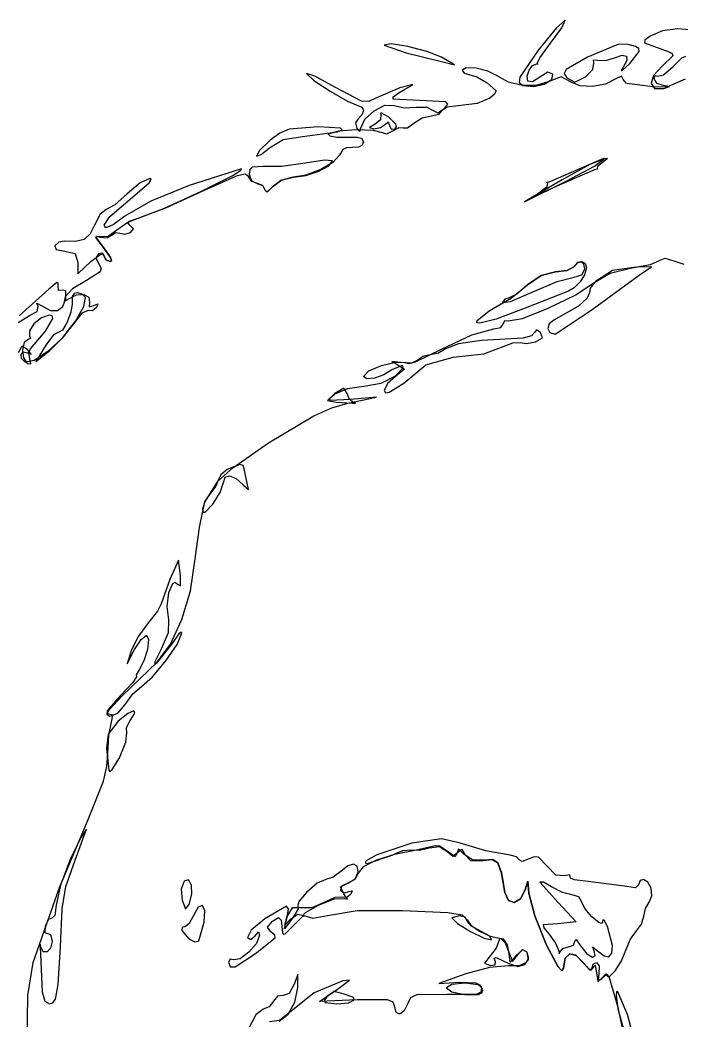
# Model space of a CAD drawing. Extents: x 21 to 195, y 1 to 197.
# Drawn here: x 59.6 to 104.5, y 128 to 196 of the extents above; entities that cross this region are included whole.
import ezdxf

# ---------------------------------------------------------------- set-up
doc = ezdxf.new("R2010")
doc.units = 0

msp = doc.modelspace()

# ---------------------------------------------------------------- linework, layer by layer
at = {"layer": 'Layer 1'}
for p, q in [((96.6012, 195.969439), (96.009459, 195.431409)), ((96.371541, 195.447725), (96.6012, 195.969439)), ((96.009459, 195.431409), (94.79039, 193.934263)), ((95.615891, 194.397108), (96.371541, 195.447725)), ((103.227159, 195.232536), (102.382526, 194.877591)), ((104.256967, 195.379815), (103.227159, 195.232536)), ((105.062872, 195.303587), (104.256967, 195.379815)), ((102.01465, 194.598715), (102.001217, 194.413203)), ((102.382526, 194.877591), (102.01465, 194.598715)), ((84.794122, 194.345205), (84.313942, 194.26411)), ((84.313942, 194.26411), (85.813249, 193.730005)), ((85.917803, 194.167008), (84.794122, 194.345205)), ((87.209693, 193.830723), (85.917803, 194.167008)), ((88.1945, 193.437552), (87.209693, 193.830723)), ((94.79039, 193.934263), (93.526166, 192.096378)), ((94.877879, 193.389089), (95.615891, 194.397108)), ((100.185027, 194.295243), (98.12767, 193.443549)), ((100.79234, 194.333839), (100.185027, 194.295243)), ((101.379578, 194.172741), (100.79234, 194.333839)), ((100.992933, 193.026212), (101.63909, 193.823844)), ((101.614192, 194.029612), (101.379578, 194.172741)), ((101.63909, 193.823844), (101.614192, 194.029612)), ((102.001217, 194.413203), (103.613015, 193.83478)), ((103.613015, 193.83478), (103.884528, 193.705553)), ((85.813249, 193.730005), (88.1945, 193.152154)), ((89.076445, 192.929199), (88.1945, 193.437552)), ((88.1945, 193.152154), (89.076445, 192.929199)), ((94.69126, 192.969768), (94.877879, 193.389089)), ((98.12767, 193.443549), (96.673166, 192.609141)), ((98.558412, 193.039618), (98.530807, 193.258958)), ((98.530807, 193.258958), (98.816998, 193.239643)), ((98.816998, 193.239643), (99.353309, 193.21442)), ((99.353309, 193.21442), (99.954707, 193.398746)), ((99.954707, 193.398746), (100.488753, 193.588067)), ((100.488753, 193.588067), (100.781663, 193.514193)), ((100.804765, 193.211322), (100.529383, 192.713651)), ((100.781663, 193.514193), (100.804765, 193.211322)), ((103.920594, 193.529627), (103.20344, 192.835007)), ((103.884528, 193.705553), (103.920594, 193.529627)), ((103.946038, 192.817368), (104.544526, 193.391823)), ((104.544526, 193.391823), (104.819163, 193.517279)), ((89.891274, 192.728181), (89.605612, 192.567954)), ((89.605612, 192.567954), (89.737992, 192.353509)), ((90.562963, 192.691691), (89.891274, 192.728181)), ((91.342735, 192.501874), (90.562963, 192.691691)), ((91.952644, 192.202123), (91.342735, 192.501874)), ((94.029371, 192.150838), (94.16174, 192.552696)), ((94.16174, 192.552696), (94.399678, 192.882455)), ((94.399678, 192.882455), (94.67221, 192.999754)), ((94.67221, 192.999754), (94.770635, 192.978543)), ((94.770635, 192.978543), (94.69126, 192.969768)), ((96.673166, 192.609141), (96.54771, 192.32952)), ((98.001376, 192.113223), (98.490105, 192.613065)), ((98.490105, 192.613065), (98.558412, 193.039618)), ((100.529383, 192.713651), (100.421929, 192.544654)), ((100.421929, 192.544654), (100.473556, 192.547272)), ((100.473556, 192.547272), (100.992933, 193.026212)), ((103.20344, 192.835007), (102.623164, 192.204196)), ((103.29331, 192.252967), (103.946038, 192.817368)), ((79.033561, 192.326654), (79.527246, 191.862938)), ((79.606825, 192.145238), (79.033561, 192.326654)), ((79.527246, 191.862938), (80.634864, 191.127561)), ((81.001357, 191.3738), (79.606825, 192.145238)), ((89.737992, 192.353509), (90.05611, 192.264212)), ((90.05611, 192.264212), (90.610853, 192.098671)), ((90.610853, 192.098671), (91.311646, 191.700826)), ((92.756498, 191.754431), (91.952644, 192.202123)), ((93.526166, 192.096378), (93.479958, 191.719997)), ((94.073545, 191.817242), (94.029371, 192.150838)), ((94.393206, 191.771028), (94.073545, 191.817242)), ((94.897282, 192.087823), (94.393206, 191.771028)), ((95.432226, 192.424065), (94.897282, 192.087823)), ((95.17408, 191.610073), (95.692648, 191.917663)), ((95.76688, 192.28432), (95.432226, 192.424065)), ((96.343848, 192.100788), (95.447263, 191.775614)), ((95.692648, 191.917663), (95.76688, 192.28432)), ((96.979025, 191.771381), (96.343848, 192.100788)), ((96.54771, 192.32952), (96.727847, 192.046195)), ((96.727847, 192.046195), (97.268303, 191.749641)), ((97.268303, 191.749641), (98.001376, 192.113223)), ((100.100758, 192.002098), (99.356754, 191.622404)), ((100.434221, 192.162877), (100.100758, 192.002098)), ((100.54173, 191.929426), (100.434221, 192.162877)), ((100.77496, 191.6547), (100.54173, 191.929426)), ((102.623164, 192.204196), (102.453258, 191.65567)), ((102.658398, 191.970348), (102.725823, 192.193524)), ((102.839814, 191.667576), (102.658398, 191.970348)), ((102.725823, 192.193524), (102.887704, 192.152381)), ((102.887704, 192.152381), (103.29331, 192.252967)), ((104.765541, 191.948476), (103.552602, 191.425482)), ((80.634864, 191.127561), (81.826422, 190.446953)), ((82.777947, 190.457812), (81.001357, 191.3738)), ((85.372276, 191.360395), (83.735386, 190.657308)), ((85.372276, 191.056653), (86.254221, 191.587937)), ((86.254221, 191.587937), (85.372276, 191.360395)), ((91.311646, 191.700826), (91.909649, 191.148552)), ((91.909649, 191.148552), (91.815926, 190.935848)), ((93.686592, 191.524392), (92.756498, 191.754431)), ((93.479958, 191.719997), (93.74652, 191.525848)), ((94.623366, 191.526592), (93.686592, 191.524392)), ((93.74652, 191.525848), (94.446823, 191.449989)), ((94.446823, 191.449989), (95.17408, 191.610073)), ((95.447263, 191.775614), (94.623366, 191.526592)), ((97.604164, 191.492857), (96.979025, 191.771381)), ((98.460648, 191.447928), (97.604164, 191.492857)), ((99.356754, 191.622404), (98.460648, 191.447928)), ((101.33548, 191.58582), (100.77496, 191.6547)), ((102.730717, 191.403081), (101.33548, 191.58582)), ((102.453258, 191.65567), (102.684724, 191.318546)), ((102.684724, 191.318546), (103.308568, 191.321942)), ((103.552602, 191.425482), (102.730717, 191.403081)), ((103.275759, 191.517734), (102.839814, 191.667576)), ((103.690362, 191.457673), (103.275759, 191.517734)), ((103.308568, 191.321942), (103.690362, 191.457673)), ((81.826422, 190.446953), (82.571924, 190.147544)), ((83.272277, 190.440846), (82.777947, 190.457812)), ((83.735386, 190.657308), (83.272277, 190.440846)), ((84.923835, 190.757839), (85.372276, 191.056653)), ((84.924557, 190.597601), (84.923835, 190.757839)), ((86.720241, 190.512669), (84.924557, 190.597601)), ((88.492509, 190.4142), (86.720241, 190.512669)), ((91.478158, 190.653428), (90.639207, 190.308631)), ((91.815926, 190.935848), (91.478158, 190.653428)), ((82.571924, 190.147544), (82.817259, 190.048331)), ((82.892599, 189.809186), (82.800723, 189.517852)), ((82.817259, 190.048331), (82.892599, 189.809186)), ((82.99006, 189.23305), (83.618837, 189.808568)), ((83.618837, 189.808568), (84.362774, 190.176984)), ((84.362774, 190.176984), (84.977165, 190.170122)), ((84.977165, 190.170122), (85.657806, 190.003214)), ((85.657806, 190.003214), (86.481057, 190.037124)), ((86.481057, 190.037124), (87.205134, 190.047928)), ((87.205134, 190.047928), (87.646636, 189.825105)), ((87.646636, 189.825105), (87.957036, 189.658594)), ((87.957036, 189.658594), (88.418514, 189.968333)), ((88.1945, 189.794766), (87.994607, 189.545617)), ((88.583173, 190.047179), (88.1945, 189.794766)), ((88.418514, 189.968333), (88.632683, 190.251873)), ((88.632683, 190.251873), (88.492509, 190.4142)), ((89.517417, 190.158833), (88.583173, 190.047179)), ((90.639207, 190.308631), (89.517417, 190.158833)), ((82.544408, 189.262071), (82.3689, 188.983068)), ((82.800723, 189.517852), (82.544408, 189.262071)), ((82.721149, 188.618604), (82.99006, 189.23305)), ((84.060691, 189.194206), (83.694464, 188.892007)), ((84.144564, 189.643512), (84.048824, 189.642619)), ((84.048824, 189.642619), (84.076875, 189.54006)), ((84.076875, 189.54006), (84.060691, 189.194206)), ((84.634264, 189.363319), (84.144564, 189.643512)), ((85.110823, 188.895667), (84.634264, 189.363319)), ((86.883092, 189.29144), (86.321249, 188.929754)), ((87.513991, 189.441988), (86.883092, 189.29144)), ((87.994607, 189.545617), (87.513991, 189.441988)), ((77.858061, 188.564585), (77.21235, 188.288553)), ((79.843186, 188.701154), (77.858061, 188.564585)), ((78.757689, 188.066154), (81.13894, 188.383654)), ((81.346991, 188.611593), (79.843186, 188.701154)), ((81.196388, 188.422443), (80.508878, 188.223846)), ((81.13894, 188.383654), (81.442494, 188.518443)), ((82.398446, 188.509816), (81.196388, 188.422443)), ((81.442494, 188.518443), (81.346991, 188.611593)), ((82.3689, 188.983068), (82.450569, 188.623896)), ((83.575236, 188.474224), (82.398446, 188.509816)), ((82.450569, 188.623896), (82.658884, 188.388284)), ((82.658884, 188.388284), (82.721149, 188.618604)), ((83.694464, 188.892007), (83.317256, 188.668566)), ((83.317256, 188.668566), (83.608386, 188.57874)), ((84.186942, 188.303926), (83.575236, 188.474224)), ((83.608386, 188.57874), (84.05831, 188.655955)), ((84.05831, 188.655955), (84.396845, 188.901179)), ((84.396845, 188.901179), (84.589329, 189.048949)), ((84.882973, 188.416815), (84.469738, 188.210352)), ((84.589329, 189.048949), (84.661428, 188.803813)), ((84.661428, 188.803813), (84.776346, 188.546461)), ((84.776346, 188.546461), (85.045251, 188.575918)), ((85.302294, 188.651853), (84.882973, 188.416815)), ((85.045251, 188.575918), (85.148565, 188.711997)), ((85.148565, 188.711997), (85.110823, 188.895667)), ((85.599112, 188.627071), (85.302294, 188.651853)), ((85.897871, 188.629452), (85.599112, 188.627071)), ((86.321249, 188.929754), (85.897871, 188.629452)), ((76.56482, 187.810743), (75.835408, 187.109199)), ((76.523545, 187.296039), (77.446545, 187.8585)), ((77.21235, 188.288553), (76.56482, 187.810743)), ((77.446545, 187.8585), (78.757689, 188.066154)), ((80.508878, 188.223846), (80.611873, 188.093913)), ((80.611873, 188.093913), (81.08836, 188.00089)), ((81.08836, 188.00089), (82.461857, 188.004418)), ((82.461857, 188.004418), (82.77336, 187.936861)), ((82.77336, 187.936861), (82.90283, 187.69362)), ((84.469738, 188.210352), (84.186942, 188.303926)), ((75.835408, 187.109199), (75.626431, 186.722775)), ((75.956852, 186.824463), (76.523545, 187.296039)), ((81.492424, 187.161719), (81.266998, 186.797917)), ((81.746424, 187.286867), (81.492424, 187.161719)), ((82.572145, 187.321969), (81.746424, 187.286867)), ((82.814961, 187.471216), (82.572145, 187.321969)), ((82.90283, 187.69362), (82.814961, 187.471216)), ((75.626431, 186.722775), (75.956852, 186.824463)), ((80.24822, 186.447123), (78.934078, 186.248642)), ((80.806976, 186.403511), (80.24822, 186.447123)), ((80.54597, 186.066437), (80.806976, 186.403511)), ((81.266998, 186.797917), (80.823308, 186.299486)), ((97.569223, 185.858116), (99.240508, 186.575446)), ((99.231865, 186.522397), (98.286641, 186.145189)), ((98.59735, 186.047205), (99.231865, 186.522397)), ((99.493472, 186.571748), (99.130618, 186.266986)), ((99.240508, 186.575446), (99.493472, 186.571748)), ((74.612547, 185.861997), (71.055839, 184.734871)), ((73.97715, 185.391694), (74.554736, 185.737534)), ((74.554736, 185.737534), (74.612547, 185.861997)), ((75.187382, 185.805839), (75.141714, 185.500399)), ((75.344341, 185.982294), (75.187382, 185.805839)), ((76.111853, 186.011222), (75.344341, 185.982294)), ((77.341197, 186.025686), (76.111853, 186.011222)), ((78.934078, 186.248642), (77.341197, 186.025686)), ((79.993955, 185.813754), (78.988587, 185.439016)), ((78.992611, 185.415044), (79.863251, 185.704261)), ((79.863251, 185.704261), (80.54597, 186.066437)), ((80.823308, 186.299486), (79.993955, 185.813754)), ((95.628944, 185.018857), (97.569223, 185.858116)), ((98.601451, 185.785444), (96.043458, 184.679485)), ((98.286641, 186.145189), (96.403997, 185.115519)), ((96.681986, 185.02803), (98.59735, 186.047205)), ((98.798786, 185.832452), (98.601451, 185.785444)), ((98.808708, 186.011972), (98.77784, 185.87893)), ((98.77784, 185.87893), (98.798786, 185.832452)), ((99.130618, 186.266986), (98.808708, 186.011972)), ((68.381429, 185.208652), (67.719221, 184.897766)), ((68.34183, 184.915053), (68.473317, 185.129784)), ((68.473317, 185.129784), (68.381429, 185.208652)), ((71.842887, 184.313875), (73.97715, 185.391694)), ((74.314229, 185.392361), (71.911679, 184.322826)), ((74.867556, 185.497676), (74.314229, 185.392361)), ((75.079272, 185.345883), (74.867556, 185.497676)), ((75.307784, 184.999807), (75.079272, 185.345883)), ((75.141714, 185.500399), (75.297157, 185.045183)), ((75.297157, 185.045183), (75.670881, 184.855874)), ((75.696634, 184.855874), (75.307784, 184.999807)), ((77.289735, 185.067938), (76.705226, 184.610693)), ((76.723218, 184.635388), (77.354249, 185.10251)), ((78.016855, 185.273563), (77.289735, 185.067938)), ((77.354249, 185.10251), (78.167844, 185.296846)), ((78.988587, 185.439016), (78.016855, 185.273563)), ((78.167844, 185.296846), (78.992611, 185.415044)), ((96.403997, 185.115519), (93.854117, 183.621151)), ((93.854117, 183.621151), (96.681986, 185.02803)), ((95.340371, 184.929825), (95.628944, 185.018857)), ((67.719221, 184.897766), (66.851431, 184.150318)), ((67.521709, 184.209232), (68.34183, 184.915053)), ((71.055839, 184.734871), (68.4515, 183.659119)), ((69.370222, 183.184528), (71.842887, 184.313875)), ((71.911679, 184.322826), (69.445099, 183.18622)), ((75.670881, 184.855874), (76.047868, 184.726272)), ((76.055453, 184.726272), (75.696634, 184.855874)), ((76.047868, 184.726272), (76.211337, 184.414901)), ((76.211337, 184.414901), (76.055453, 184.726272)), ((76.352845, 184.271894), (76.211337, 184.414901)), ((76.211337, 184.414901), (76.361047, 184.285961)), ((76.705226, 184.610693), (76.352845, 184.271894)), ((76.361047, 184.285961), (76.723218, 184.635388)), ((96.043458, 184.679485), (94.77112, 184.109175)), ((94.808735, 184.224401), (95.39051, 184.662375)), ((95.426449, 184.868574), (95.340371, 184.929825)), ((95.39051, 184.662375), (95.426449, 184.868574)), ((65.654455, 182.613264), (67.521709, 184.209232)), ((66.851431, 184.150318), (66.009394, 183.40287)), ((68.4515, 183.659119), (66.689859, 182.636548)), ((94.605926, 184.073605), (94.808735, 184.224401)), ((94.77112, 184.109175), (94.605926, 184.073605)), ((65.408922, 183.091984), (64.997671, 182.781098)), ((66.009394, 183.40287), (65.408922, 183.091984)), ((67.719618, 182.559642), (69.370222, 183.184528)), ((69.445099, 183.18622), (67.803226, 182.577986)), ((64.997671, 182.781098), (64.611291, 182.03365)), ((65.289484, 182.039895), (65.654455, 182.613264)), ((66.689859, 182.636548), (65.895954, 182.053621)), ((67.803226, 182.577986), (66.882123, 182.220005)), ((66.905875, 182.171448), (66.988, 182.304363)), ((66.988, 182.304363), (67.719618, 182.559642)), ((64.611291, 182.03365), (64.317542, 181.432356)), ((65.399573, 181.854042), (65.289484, 182.039895)), ((65.895954, 182.053621), (65.399573, 181.854042)), ((66.149403, 181.684753), (65.554487, 181.268475)), ((66.882123, 182.220005), (66.149403, 181.684753)), ((67.018648, 182.039294), (66.905875, 182.171448)), ((67.26277, 181.775725), (67.018648, 182.039294)), ((67.065567, 181.527766), (67.26277, 181.775725)), ((62.556359, 180.94286), (62.19798, 180.872658)), ((63.340447, 180.913718), (62.556359, 180.94286)), ((63.910718, 181.067964), (63.340447, 180.913718)), ((64.317542, 181.432356), (63.910718, 181.067964)), ((64.708569, 181.182617), (64.749756, 181.275855)), ((65.237119, 180.502593), (64.708569, 181.182617)), ((64.753179, 181.27139), (64.725811, 181.167007)), ((64.725811, 181.167007), (65.237119, 180.502593)), ((64.749756, 181.275855), (64.988058, 181.223672)), ((64.966185, 181.232138), (64.753179, 181.27139)), ((65.554487, 181.268475), (64.966185, 181.232138)), ((64.988058, 181.223672), (65.478331, 181.170843)), ((65.478331, 181.170843), (65.80615, 181.349261)), ((65.80615, 181.349261), (66.052433, 181.532)), ((66.052433, 181.532), (66.346606, 181.489314)), ((66.346606, 181.489314), (66.693254, 181.416994)), ((66.693254, 181.416994), (67.065567, 181.527766)), ((62.19798, 180.872658), (61.918183, 180.632063)), ((61.918183, 180.632063), (62.011008, 180.371536)), ((62.011008, 180.371536), (62.597281, 180.26976)), ((62.597281, 180.26976), (63.308085, 180.106688)), ((65.237119, 180.502593), (65.719543, 179.839856)), ((65.719543, 179.839856), (65.237119, 180.502593)), ((63.308085, 180.106688), (63.50004, 179.502821)), ((63.50004, 178.735528), (64.381985, 179.564204)), ((64.381985, 179.564204), (65.004859, 180.027666)), ((64.893866, 180.082788), (64.711921, 179.791437)), ((64.711921, 179.791437), (64.928438, 179.367001)), ((65.15523, 180.134381), (64.893866, 180.082788)), ((65.004859, 180.027666), (65.194339, 180.073891)), ((65.26393, 179.937796), (65.15523, 180.134381)), ((65.194339, 180.073891), (65.26393, 179.978365)), ((65.26393, 179.978365), (65.38555, 179.685824)), ((65.38555, 179.674006), (65.26393, 179.937796)), ((65.38555, 179.685824), (65.678091, 179.564204)), ((65.678091, 179.564204), (65.38555, 179.674006)), ((65.771511, 179.638249), (65.678091, 179.564204)), ((65.678091, 179.564204), (65.771511, 179.638249)), ((65.719543, 179.839856), (65.771511, 179.638249)), ((65.771511, 179.638249), (65.719543, 179.839856)), ((97.694679, 179.546697), (97.447156, 179.490898)), ((97.457894, 179.48161), (97.74592, 179.551504)), ((97.88115, 179.390764), (97.694679, 179.546697)), ((97.74592, 179.551504), (97.97382, 179.429311)), ((102.400561, 179.357873), (103.054568, 179.651693)), ((103.054568, 179.651693), (103.408228, 179.797214)), ((103.408228, 179.797214), (103.998954, 179.601951)), ((103.998954, 179.601951), (104.678846, 179.392357)), ((63.50004, 179.502821), (63.50004, 178.735528)), ((64.928438, 179.367001), (65.073022, 179.100417)), ((65.073022, 179.100417), (65.000846, 178.85781)), ((95.950677, 178.858648), (96.73627, 178.962277)), ((96.73627, 178.962277), (95.950677, 178.858648)), ((96.73627, 178.962277), (97.190339, 179.211426)), ((97.190339, 179.211426), (96.73627, 178.962277)), ((97.447156, 179.490898), (97.190339, 179.211426)), ((97.190339, 179.211426), (97.457894, 179.48161)), ((97.742613, 178.656815), (97.954809, 179.035037)), ((97.954809, 179.035037), (97.88115, 179.390764)), ((98.060995, 179.123232), (97.931922, 178.665651)), ((97.97382, 179.429311), (98.060995, 179.123232)), ((99.836174, 178.961306), (98.669581, 178.197542)), ((99.658815, 178.78064), (101.137219, 179.126759)), ((101.423675, 179.181793), (99.836174, 178.961306)), ((101.137219, 179.126759), (102.400561, 179.357873)), ((102.482009, 179.207545), (101.423675, 179.181793)), ((101.561611, 178.592301), (102.482009, 179.207545)), ((64.078949, 178.282209), (63.135003, 177.70696)), ((65.000846, 178.85781), (64.078949, 178.282209)), ((94.04744, 177.976703), (94.967308, 178.618098)), ((94.967308, 178.618098), (94.04744, 177.976703)), ((94.359296, 177.479286), (96.0663, 178.204377)), ((94.967308, 178.618098), (95.950677, 178.858648)), ((95.950677, 178.858648), (94.967308, 178.618098)), ((96.0663, 178.204377), (97.2108, 178.50587)), ((97.2108, 178.50587), (97.742613, 178.656815)), ((97.931922, 178.665651), (97.624785, 178.173774)), ((98.669581, 178.197542), (98.311131, 177.755401)), ((98.435998, 176.301007), (101.561611, 178.592301)), ((98.586282, 178.138981), (99.658815, 178.78064)), ((61.519897, 177.685661), (59.491424, 175.863563)), ((62.058413, 178.137746), (61.519897, 177.685661)), ((62.159362, 178.109822), (62.058413, 178.137746)), ((62.153486, 177.914614), (62.159362, 178.109822)), ((62.180871, 177.595967), (62.153486, 177.914614)), ((62.419128, 177.610167), (62.180871, 177.595967)), ((62.664, 177.566246), (62.419128, 177.610167)), ((63.135003, 177.70696), (62.625503, 177.163197)), ((62.67207, 177.028083), (62.664, 177.566246)), ((92.954181, 177.094758), (94.04744, 177.976703)), ((94.04744, 177.976703), (93.316131, 177.353829)), ((96.83615, 177.549489), (93.890454, 176.40296)), ((97.229541, 177.76319), (96.83615, 177.549489)), ((97.624785, 178.173774), (97.229541, 177.76319)), ((97.324229, 177.30734), (98.586282, 178.138981)), ((98.311131, 177.755401), (98.26102, 177.427428)), ((62.476333, 176.496695), (62.67207, 177.028083)), ((62.625503, 177.163197), (62.567912, 176.836613)), ((62.567912, 176.836613), (62.886559, 177.024908)), ((62.886559, 177.024908), (63.394008, 177.286724)), ((63.105634, 177.182952), (63.101401, 176.666133)), ((63.238102, 177.385304), (63.105634, 177.182952)), ((63.490691, 177.438099), (63.238102, 177.385304)), ((63.394008, 177.286724), (63.888096, 177.314186)), ((63.777941, 177.347358), (63.490691, 177.438099)), ((64.01439, 177.1191), (63.777941, 177.347358)), ((63.888096, 177.314186), (64.228196, 177.133156)), ((63.907631, 176.505514), (64.01439, 177.1191)), ((64.228196, 177.133156), (64.273682, 176.769497)), ((91.445349, 176.212813), (92.954181, 177.094758)), ((92.510254, 177.000522), (92.339641, 176.77373)), ((92.339641, 176.77373), (92.896634, 176.848695)), ((92.796489, 177.094758), (92.510254, 177.000522)), ((93.316131, 177.353829), (92.796489, 177.094758)), ((92.896634, 176.848695), (94.359296, 177.479286)), ((95.462962, 176.390701), (97.324229, 177.30734)), ((98.111255, 177.066177), (97.523009, 176.531327)), ((98.26102, 177.427428), (98.111255, 177.066177)), ((60.192746, 175.902721), (60.7306, 176.165144)), ((60.784002, 176.515144), (60.713138, 176.741407)), ((60.713138, 176.741407), (61.051055, 176.544072)), ((60.7306, 176.165144), (60.784002, 176.515144)), ((61.051055, 176.544072), (61.628189, 176.243411)), ((61.628189, 176.243411), (62.115827, 176.231378)), ((62.115827, 176.231378), (62.476333, 176.496695)), ((63.101401, 176.666133), (63.022941, 176.120132)), ((63.328061, 175.500246), (63.907631, 176.505514)), ((64.186546, 176.224455), (63.763565, 176.044847)), ((64.48967, 176.204831), (64.186546, 176.224455)), ((64.273682, 176.769497), (64.268567, 176.482203)), ((64.268567, 176.482203), (64.567193, 176.570883)), ((64.764749, 176.437885), (64.48967, 176.204831)), ((64.567193, 176.570883), (64.84139, 176.676231)), ((64.84139, 176.676231), (64.764749, 176.437885)), ((90.635283, 175.551117), (91.445349, 176.212813)), ((93.890454, 176.40296), (91.9216, 175.651185)), ((93.69906, 175.698297), (95.462962, 176.390701)), ((97.523009, 176.531327), (95.845196, 175.567229)), ((95.937624, 174.625312), (98.435998, 176.301007)), ((59.436611, 175.42043), (60.192746, 175.902721)), ((61.027199, 175.74644), (60.502133, 175.331574)), ((61.543533, 175.918949), (61.027199, 175.74644)), ((61.290239, 174.830982), (61.781879, 175.686909)), ((61.750465, 175.865933), (61.543533, 175.918949)), ((61.781879, 175.686909), (61.750465, 175.865933)), ((62.477292, 174.400058), (63.328061, 175.500246)), ((63.022941, 176.120132), (62.759471, 175.43529)), ((63.763565, 176.044847), (63.199826, 175.332632)), ((90.605512, 175.399138), (90.635283, 175.551117)), ((91.9216, 175.651185), (90.815288, 175.365573)), ((92.427836, 175.351682), (92.516295, 175.560879)), ((92.516295, 175.560879), (92.729108, 175.53936)), ((92.729108, 175.53936), (93.69906, 175.698297)), ((95.845196, 175.567229), (95.515895, 175.327632)), ((60.502133, 175.331574), (60.196098, 174.847694)), ((60.196098, 174.847694), (60.206505, 174.508542)), ((60.269299, 173.632242), (61.290239, 174.830982)), ((62.4411, 174.887239), (62.197936, 174.751607)), ((63.199826, 175.332632), (62.432611, 174.361495)), ((62.759471, 175.43529), (62.4411, 174.887239)), ((90.25587, 174.575218), (91.765319, 174.97809)), ((90.815288, 175.365573), (90.605512, 175.399138)), ((91.765319, 174.97809), (92.233235, 175.087892)), ((92.233235, 175.087892), (92.427836, 175.351682)), ((94.65047, 174.917015), (94.544504, 174.766423)), ((94.932913, 174.730793), (94.65047, 174.917015)), ((95.515895, 175.327632), (95.429051, 175.014117)), ((95.429051, 175.014117), (95.573387, 174.741679)), ((60.105963, 174.272534), (59.830526, 174.057279)), ((60.27437, 174.341855), (60.105963, 174.272534)), ((60.206505, 174.508542), (60.27437, 174.341855)), ((61.843527, 174.587124), (61.305761, 173.87707)), ((62.432611, 174.361495), (61.446255, 173.45528)), ((61.556939, 173.501714), (62.477292, 174.400058)), ((62.197936, 174.751607), (61.843527, 174.587124)), ((88.1945, 173.61672), (90.25587, 174.575218)), ((90.926766, 174.185045), (89.368942, 173.970997)), ((93.750754, 174.363551), (90.926766, 174.185045)), ((94.311406, 174.502545), (93.750754, 174.363551)), ((93.975914, 173.996265), (94.58331, 174.108492)), ((94.544504, 174.766423), (94.311406, 174.502545)), ((94.58331, 174.108492), (95.065425, 174.377574)), ((95.065425, 174.377574), (94.932913, 174.730793)), ((95.573387, 174.741679), (95.937624, 174.625312)), ((59.683203, 173.816833), (59.422632, 173.361308)), ((60.072096, 173.574386), (59.683203, 173.816833)), ((59.830526, 174.057279), (59.725448, 173.561995)), ((59.725448, 173.561995), (59.797839, 173.012405)), ((60.32345, 173.256357), (60.072096, 173.574386)), ((60.151207, 173.388164), (60.269299, 173.632242)), ((61.446255, 173.45528), (60.516652, 172.833955)), ((61.305761, 173.87707), (60.637952, 172.778872)), ((60.637952, 172.778872), (61.556939, 173.501714)), ((86.442119, 172.740551), (88.1945, 173.61672)), ((88.474959, 173.63577), (87.9969, 173.338069)), ((89.368942, 173.970997), (88.474959, 173.63577)), ((91.080224, 173.292517), (92.2899, 173.733489)), ((92.2899, 173.733489), (93.060455, 174.035511)), ((93.060455, 174.035511), (93.552139, 174.055223)), ((93.552139, 174.055223), (93.975914, 173.996265)), ((59.627199, 173.253094), (59.765659, 173.416981)), ((59.670177, 172.981918), (59.627199, 173.253094)), ((59.919696, 172.717489), (59.670177, 172.981918)), ((59.765659, 173.416981), (60.060454, 173.359545)), ((59.797839, 173.012405), (60.05481, 172.634233)), ((60.516652, 172.833955), (59.919696, 172.717489)), ((60.060454, 173.359545), (60.32345, 173.256357)), ((60.228377, 172.957025), (60.151207, 173.388164)), ((60.286717, 172.603012), (60.228377, 172.957025)), ((85.438951, 172.689266), (84.826043, 172.773139)), ((84.826043, 172.773139), (85.190243, 172.568616)), ((86.606293, 172.860011), (86.17317, 172.663778)), ((86.941124, 173.11013), (86.606293, 172.860011)), ((87.439202, 173.2142), (86.941124, 173.11013)), ((87.136166, 172.543569), (88.996144, 173.054965)), ((87.9969, 173.338069), (87.439202, 173.2142)), ((88.996144, 173.054965), (91.080224, 173.292517)), ((60.05481, 172.634233), (60.286717, 172.603012)), ((82.90283, 171.751935), (83.275457, 172.126437)), ((83.275457, 172.126437), (84.129924, 172.497928)), ((84.129924, 172.497928), (85.071108, 172.732961)), ((84.82547, 172.195377), (84.295713, 171.858149)), ((85.531026, 172.497002), (84.82547, 172.195377)), ((85.068534, 171.791446), (85.548092, 172.284718)), ((85.071108, 172.732961), (85.703887, 172.698086)), ((85.691584, 172.239871), (85.102048, 171.772749)), ((85.190243, 172.568616), (85.691584, 172.239871)), ((86.17317, 172.663778), (85.438951, 172.689266)), ((85.609227, 172.437559), (85.531026, 172.497002)), ((85.548092, 172.284718), (85.609227, 172.437559)), ((85.636859, 171.301438), (87.136166, 172.543569)), ((85.703887, 172.698086), (85.990205, 172.631328)), ((85.990205, 172.631328), (86.442119, 172.740551)), ((83.126794, 171.588505), (82.90283, 171.751935)), ((83.660288, 171.639884), (83.126794, 171.588505)), ((84.295713, 171.858149), (83.660288, 171.639884)), ((84.105627, 171.288914), (85.068534, 171.791446)), ((85.102048, 171.772749), (84.545408, 171.282432)), ((80.941737, 170.55884), (81.808601, 170.939311)), ((81.571137, 170.955451), (80.962551, 170.597293)), ((81.782054, 170.586004), (81.571137, 170.955451)), ((81.808601, 170.939311), (82.931052, 171.097532)), ((82.931052, 171.097532), (84.105627, 171.288914)), ((84.545408, 171.282432), (84.313942, 170.794496)), ((84.313942, 170.794496), (84.39712, 170.644609)), ((84.645994, 170.679402), (85.636859, 171.301438)), ((80.962551, 170.597293), (80.450361, 170.122542)), ((80.450361, 170.122542), (81.050745, 169.99757)), ((80.613565, 170.268719), (80.941737, 170.55884)), ((80.631733, 170.128054), (80.613565, 170.268719)), ((82.020885, 170.187012), (80.631733, 170.128054)), ((81.958752, 170.184278), (81.782054, 170.586004)), ((81.832502, 169.931953), (83.784775, 170.353876)), ((82.223027, 169.986281), (81.958752, 170.184278)), ((83.784775, 170.353876), (82.020885, 170.187012)), ((84.39712, 170.644609), (84.645994, 170.679402)), ((79.528861, 169.069367), (80.753177, 169.609851)), ((80.753177, 169.609851), (81.832502, 169.931953)), ((81.050745, 169.99757), (82.166053, 169.935569)), ((82.166053, 169.935569), (82.364799, 169.946473)), ((82.364799, 169.946473), (82.223027, 169.986281)), ((76.452637, 167.237082), (79.528861, 169.069367)), ((74.031874, 165.540617), (76.452637, 167.237082)), ((73.025046, 164.654042), (74.031874, 165.540617)), ((73.642407, 165.424862), (73.206462, 165.064984)), ((74.507375, 165.77861), (73.642407, 165.424862)), ((74.71918, 165.711505), (74.507375, 165.77861)), ((74.788936, 165.482012), (74.71918, 165.711505)), ((74.994253, 164.511872), (74.788936, 165.482012)), ((72.495879, 163.815136), (73.025046, 164.654042)), ((73.025046, 164.704842), (72.869603, 164.294782)), ((73.206462, 165.064984), (73.025046, 164.704842)), ((73.377824, 164.538683), (73.496308, 164.902304)), ((73.496308, 164.902304), (73.806317, 164.994693)), ((73.806317, 164.994693), (74.239688, 164.823094)), ((74.239688, 164.823094), (74.728258, 164.39475)), ((72.869603, 164.294782), (72.495879, 163.815136)), ((73.170567, 163.878371), (73.377824, 164.538683)), ((74.728258, 164.39475), (75.082712, 164.068342)), ((75.082712, 164.068342), (74.994253, 164.511872)), ((72.122155, 163.279486), (71.966712, 162.734577)), ((72.122155, 163.206991), (72.495879, 163.815136)), ((72.495879, 163.815136), (72.122155, 163.279486)), ((72.672268, 163.079946), (73.170567, 163.878371)), ((71.966712, 162.487985), (72.122155, 163.206991)), ((71.966712, 162.734577), (72.0077, 162.537964)), ((72.134811, 162.527981), (72.672268, 163.079946)), ((71.764923, 161.488212), (71.966712, 162.487985)), ((72.0077, 162.537964), (72.134811, 162.527981)), ((71.429431, 159.195861), (71.764923, 161.488212)), ((70.334408, 159.279469), (69.739624, 157.96784)), ((70.458233, 158.221135), (70.334408, 159.279469)), ((71.138092, 157.182226), (71.429431, 159.195861)), ((69.739624, 157.96784), (69.144488, 156.310489)), ((70.474152, 157.53163), (70.458233, 158.221135)), ((69.67974, 157.065522), (69.936508, 157.686754)), ((69.936508, 157.686754), (70.092875, 157.772246)), ((70.092875, 157.772246), (70.254328, 157.650693)), ((70.254328, 157.650693), (70.474152, 157.53163)), ((70.566889, 155.235663), (71.138092, 157.182226)), ((69.565451, 156.128776), (69.67974, 157.065522)), ((68.894104, 155.795874), (68.291824, 155.044722)), ((69.144488, 156.310489), (68.894104, 155.795874)), ((69.675066, 155.218289), (69.565451, 156.128776)), ((69.648652, 154.354556), (69.675066, 155.218289)), ((69.790634, 153.557255), (70.566889, 155.235663)), ((68.291824, 155.044722), (67.603466, 154.117092)), ((67.603466, 154.117092), (67.145295, 153.178879)), ((67.349201, 153.198635), (67.78938, 153.88051)), ((67.78938, 153.88051), (68.149654, 154.164188)), ((68.149654, 154.164188), (68.291934, 153.880472)), ((68.291934, 153.880472), (68.216329, 153.209174)), ((69.171652, 153.248729), (69.648652, 154.354556)), ((70.354869, 154.253926), (69.877208, 153.585279)), ((70.231403, 153.550134), (70.554189, 154.305299)), ((70.500401, 154.368562), (70.354869, 154.253926)), ((70.554189, 154.305299), (70.500401, 154.368562)), ((66.851431, 152.233081), (67.349201, 153.198635)), ((67.145295, 153.178879), (66.851431, 152.233081)), ((68.216329, 153.209174), (67.980387, 152.42007)), ((68.76556, 152.439765), (69.171652, 153.248729)), ((69.877208, 153.585279), (68.819579, 152.241195)), ((68.884138, 152.348087), (69.790634, 153.557255)), ((69.463884, 152.424287), (70.231403, 153.550134)), ((66.498653, 150.05503), (68.884138, 152.348087)), ((67.980387, 152.42007), (67.641654, 151.782937)), ((68.557658, 151.3331), (69.463884, 152.424287)), ((68.729285, 152.247661), (68.76556, 152.439765)), ((67.641654, 151.782937), (67.45036, 151.471434)), ((68.819579, 152.241195), (68.729285, 152.247661)), ((67.47867, 151.341964), (67.230535, 150.963389)), ((67.45036, 151.471434), (67.47867, 151.341964)), ((67.818748, 150.681916), (68.557658, 151.3331)), ((67.230535, 150.963389), (66.375181, 150.053266)), ((67.227801, 150.182912), (67.818748, 150.681916)), ((66.375181, 150.053266), (65.488958, 149.023463)), ((65.644357, 149.125548), (66.498653, 150.05503)), ((66.709614, 149.465891), (67.227801, 150.182912)), ((65.488958, 149.023463), (65.453488, 148.783612)), ((65.495204, 148.86619), (65.644357, 149.125548)), ((66.210213, 148.875164), (66.709614, 149.465891)), ((67.289052, 149.02849), (66.882872, 148.850784)), ((67.372705, 148.868389), (67.289052, 149.02849)), ((65.453488, 148.783612), (65.665039, 148.679196)), ((65.571905, 148.798787), (65.495204, 148.86619)), ((66.24042, 148.338412), (65.552238, 147.449764)), ((65.87772, 148.730128), (65.571905, 148.798787)), ((65.588442, 147.378062), (65.775811, 148.26962)), ((65.665039, 148.679196), (66.210213, 148.875164)), ((65.775811, 148.26962), (65.87772, 148.730128)), ((66.882872, 148.850784), (66.24042, 148.338412)), ((66.799043, 147.905642), (67.047576, 148.36734)), ((67.047576, 148.36734), (67.372705, 148.868389)), ((66.809803, 147.529139), (66.799043, 147.905642)), ((65.552238, 147.449764), (65.439261, 146.498675)), ((65.532041, 146.121908), (65.588442, 147.378062)), ((66.310975, 145.851327), (66.743746, 146.905869)), ((66.743746, 146.905869), (66.809803, 147.529139)), ((65.439261, 146.498675), (65.592366, 145.005718)), ((65.469644, 145.256946), (65.532041, 146.121908)), ((65.813426, 145.041437), (66.310975, 145.851327)), ((65.230504, 144.244908), (65.469644, 145.256946)), ((65.592366, 145.005718), (65.656577, 144.912916)), ((65.656577, 144.912916), (65.813426, 145.041437)), ((64.148446, 141.535794), (65.230504, 144.244908)), ((62.247061, 137.028394), (64.148446, 141.535794)), ((63.313068, 138.894545), (64.085651, 140.996044)), ((64.085651, 140.996044), (63.712809, 140.461364)), ((63.712809, 140.461364), (62.99839, 138.99297)), ((88.195691, 140.34702), (86.186135, 140.036135)), ((89.415465, 140.05836), (88.195691, 140.34702)), ((86.186135, 140.036135), (83.808102, 139.242516)), ((84.707995, 139.192642), (85.58262, 139.538189)), ((86.390041, 139.538012), (85.010034, 139.279227)), ((85.58262, 139.538189), (86.190015, 139.595868)), ((86.190015, 139.595868), (86.709701, 139.575142)), ((87.772578, 139.866448), (86.390041, 139.538012)), ((86.709701, 139.575142), (87.373586, 139.731687)), ((87.373586, 139.731687), (88.06018, 139.818823)), ((88.095413, 139.827599), (87.772578, 139.866448)), ((88.06018, 139.818823), (88.576911, 139.487918)), ((88.606897, 139.469926), (88.095413, 139.827599)), ((88.576911, 139.487918), (88.981283, 139.160848)), ((89.124952, 139.102949), (88.606897, 139.469926)), ((89.366429, 139.649005), (89.264123, 139.381026)), ((89.290934, 139.409248), (89.557149, 139.632998)), ((89.718501, 139.29389), (89.366429, 139.649005)), ((91.210002, 139.517948), (89.415465, 140.05836)), ((89.557149, 139.632998), (89.795054, 139.264609)), ((92.868809, 139.237092), (91.210002, 139.517948)), ((62.99839, 138.99297), (62.313736, 137.181852)), ((62.678023, 137.106843), (63.313068, 138.894545)), ((83.776705, 138.881933), (82.890047, 138.426563)), ((83.095618, 138.839903), (83.017397, 138.710201)), ((83.808102, 139.242516), (83.095618, 138.839903)), ((83.185052, 138.656067), (84.707995, 139.192642)), ((85.010034, 139.279227), (83.776705, 138.881933)), ((88.981283, 139.160848), (89.290934, 139.409248)), ((89.264123, 139.381026), (89.124952, 139.102949)), ((90.286606, 138.902747), (89.718501, 139.29389)), ((89.795054, 139.264609), (90.196603, 138.849478)), ((90.196603, 138.849478), (91.031541, 138.874084)), ((91.102096, 138.891017), (90.286606, 138.902747)), ((91.031541, 138.874084), (91.656658, 138.940698)), ((91.683149, 138.938863), (91.102096, 138.891017)), ((91.656658, 138.940698), (92.034621, 138.713261)), ((92.042117, 138.697254), (91.683149, 138.938863)), ((93.304886, 139.123189), (92.868809, 139.237092)), ((93.48617, 138.906892), (93.304886, 139.123189)), ((93.682844, 138.807497), (93.48617, 138.906892)), ((94.155743, 138.975331), (93.682844, 138.807497)), ((94.512837, 139.11701), (94.155743, 138.975331)), ((94.80481, 139.093556), (94.512837, 139.11701)), ((95.391171, 138.470153), (94.80481, 139.093556)), ((81.365776, 138.112789), (80.847237, 137.739065)), ((81.840886, 138.497041), (81.365776, 138.112789)), ((82.215751, 138.619025), (81.840886, 138.497041)), ((82.461698, 138.479601), (82.215751, 138.619025)), ((82.340678, 137.62794), (82.550052, 138.079628)), ((82.550052, 138.079628), (82.461698, 138.479601)), ((82.890047, 138.426563), (82.550052, 137.99355)), ((83.017397, 138.710201), (83.185052, 138.656067)), ((92.034621, 138.713261), (92.279961, 138.023134)), ((92.282354, 138.005192), (92.042117, 138.697254)), ((95.969463, 137.871753), (95.391171, 138.470153)), ((70.714703, 137.46015), (70.52191, 136.91449)), ((71.017866, 137.552473), (70.714703, 137.46015)), ((71.205108, 137.194111), (71.017866, 137.552473)), ((80.343778, 137.583622), (79.752214, 137.324551)), ((80.847237, 137.739065), (80.343778, 137.583622)), ((81.837088, 137.331033), (82.340678, 137.62794)), ((82.343941, 137.603554), (81.848377, 137.334208)), ((82.550052, 137.99355), (82.343941, 137.603554)), ((92.279961, 138.023134), (92.507211, 136.701677)), ((92.507211, 136.701677), (92.282354, 138.005192)), ((94.081042, 137.459356), (93.885515, 136.87348)), ((93.885515, 136.87348), (94.081042, 137.459356)), ((94.150098, 136.652994), (94.081042, 137.459356)), ((94.081042, 137.459356), (94.150098, 136.652994)), ((94.897282, 137.403705), (96.132005, 136.019052)), ((95.127602, 137.397752), (94.897282, 137.403705)), ((95.681507, 137.074563), (95.127602, 137.397752)), ((96.573683, 137.827392), (95.969463, 137.871753)), ((96.935457, 137.902269), (96.573683, 137.827392)), ((96.939514, 137.7713), (96.935457, 137.902269)), ((96.973469, 137.657931), (96.939514, 137.7713)), ((97.25084, 137.554121), (96.973469, 137.657931)), ((98.350626, 137.421344), (97.25084, 137.554121)), ((100.806313, 137.089733), (98.350626, 137.421344)), ((101.698566, 137.514852), (101.600064, 137.207208)), ((101.934057, 137.567306), (101.698566, 137.514852)), ((102.21651, 137.386794), (101.934057, 137.567306)), ((102.455903, 136.995541), (102.21651, 137.386794)), ((60.462621, 131.939174), (62.247061, 137.028394)), ((62.313736, 137.181852), (62.01167, 135.822907)), ((62.418423, 135.577374), (62.678023, 137.106843)), ((70.52191, 136.91449), (70.577825, 136.17251)), ((71.234461, 136.574275), (71.205108, 137.194111)), ((79.022272, 136.701677), (78.512772, 136.078803)), ((79.752214, 137.324551), (79.022272, 136.701677)), ((81.339142, 137.076724), (81.837088, 137.331033)), ((81.572504, 136.590905), (81.339142, 137.076724)), ((81.410755, 137.110988), (81.343551, 136.832205)), ((81.343551, 136.832205), (81.59517, 136.67685)), ((81.848377, 137.334208), (81.410755, 137.110988)), ((81.59517, 136.67685), (81.923518, 136.75036)), ((81.923518, 136.75036), (82.13126, 136.808877)), ((82.13126, 136.808877), (82.050871, 136.573971)), ((92.749261, 136.157021), (92.507211, 136.701677)), ((92.507211, 136.701677), (92.749261, 136.157021)), ((93.885515, 136.87348), (93.579568, 136.260451)), ((93.579568, 136.260451), (93.885515, 136.87348)), ((96.419343, 136.686684), (95.681507, 137.074563)), ((101.386677, 137.001494), (100.806313, 137.089733)), ((101.600064, 137.207208), (101.386677, 137.001494)), ((102.508291, 136.473121), (102.455903, 136.995541)), ((70.577825, 136.17251), (70.814936, 135.570009)), ((71.063953, 135.882174), (71.234461, 136.574275)), ((78.512772, 136.078803), (78.451477, 135.819732)), ((79.8386, 135.82961), (80.906018, 136.260484)), ((80.949675, 136.353794), (80.225245, 136.007763)), ((80.906018, 136.260484), (81.597199, 136.291043)), ((81.451854, 136.373593), (80.949675, 136.353794)), ((81.769619, 136.344798), (81.451854, 136.373593)), ((81.813848, 136.228778), (81.572504, 136.590905)), ((81.597199, 136.291043), (81.813848, 136.228778)), ((82.050871, 136.573971), (81.769619, 136.344798)), ((93.153765, 136.015788), (92.749261, 136.157021)), ((92.749261, 136.157021), (93.153765, 136.015788)), ((93.579568, 136.260451), (93.153765, 136.015788)), ((93.153765, 136.015788), (93.579568, 136.260451)), ((94.536544, 135.094751), (94.150098, 136.652994)), ((94.150098, 136.652994), (94.536544, 135.094751)), ((96.132005, 136.019052), (97.366728, 134.700367)), ((97.092619, 136.525288), (96.419343, 136.686684)), ((97.535312, 136.392864), (97.092619, 136.525288)), ((97.719506, 136.074438), (97.535312, 136.392864)), ((97.93948, 135.593612), (97.719506, 136.074438)), ((102.05991, 135.611813), (102.317262, 136.04304)), ((102.317262, 136.04304), (102.508291, 136.473121)), ((62.01167, 135.822907), (61.9147, 135.137415)), ((62.319292, 132.997508), (62.418423, 135.577374)), ((70.814936, 135.570009), (71.063953, 135.882174)), ((71.657585, 135.699672), (71.320423, 135.08807)), ((71.956614, 135.802049), (71.657585, 135.699672)), ((72.128312, 135.44372), (71.956614, 135.802049)), ((72.083482, 134.673203), (72.128312, 135.44372)), ((77.679467, 135.755438), (76.198284, 134.894748)), ((77.813418, 135.583922), (77.679467, 135.755438)), ((78.051427, 135.64008), (77.685596, 135.050323)), ((77.714171, 135.025982), (77.813418, 135.583922)), ((78.65115, 135.64934), (78.051427, 135.64008)), ((78.460605, 135.586502), (78.120219, 135.025982)), ((78.451477, 135.819732), (78.460605, 135.586502)), ((79.397584, 135.658689), (78.65115, 135.64934)), ((78.971913, 135.324388), (79.8386, 135.82961)), ((80.225245, 136.007763), (79.397584, 135.658689)), ((80.460901, 135.124407), (82.474028, 135.476744)), ((82.474028, 135.476744), (85.548665, 135.464485)), ((85.548665, 135.464485), (88.635472, 135.342423)), ((88.635472, 135.342423), (89.600541, 135.183012)), ((98.424136, 135.027393), (97.93948, 135.593612)), ((101.952842, 135.086659), (102.05991, 135.611813)), ((61.485766, 134.8529), (61.280008, 134.404034)), ((61.722744, 134.945901), (61.485766, 134.8529)), ((61.9147, 135.137415), (61.722744, 134.945901)), ((71.320423, 135.08807), (71.056721, 134.578924)), ((71.708655, 133.408406), (72.083482, 134.673203)), ((76.198284, 134.894748), (75.274226, 134.13945)), ((76.371851, 134.331009), (76.712634, 134.74764)), ((76.712634, 134.74764), (77.137203, 134.995378)), ((77.137203, 134.995378), (77.302479, 134.804437)), ((77.302479, 134.804437), (77.393143, 133.967647)), ((78.120219, 135.025982), (77.530727, 134.232231)), ((77.530727, 134.232231), (77.714171, 135.025982)), ((77.685596, 135.050323), (77.533946, 134.455584)), ((77.533946, 134.455584), (77.921252, 134.845359)), ((77.921252, 134.845359), (78.406498, 135.223052)), ((77.966407, 134.273153), (78.757689, 135.066904)), ((78.406498, 135.223052), (78.842002, 135.117351)), ((78.757689, 135.066904), (78.868417, 135.100329)), ((78.76298, 135.114176), (78.971913, 135.324388)), ((78.868417, 135.100329), (78.76298, 135.114176)), ((78.842002, 135.117351), (79.458967, 134.953794)), ((79.458967, 134.953794), (80.460901, 135.124407)), ((89.429223, 135.114176), (88.900056, 134.966715)), ((88.900056, 134.966715), (89.296215, 134.576917)), ((89.802947, 135.00799), (89.429223, 135.114176)), ((89.600541, 135.183012), (89.95839, 134.840773)), ((89.95839, 134.752579), (89.802947, 135.00799)), ((89.95839, 134.840773), (90.194542, 134.479539)), ((90.231793, 134.393406), (89.95839, 134.752579)), ((95.336667, 133.115689), (94.536544, 135.094751)), ((94.536544, 135.094751), (95.336667, 133.115689)), ((97.366728, 134.700367), (96.112955, 134.565606)), ((98.910578, 134.635269), (98.424136, 135.027393)), ((99.13591, 134.676731), (99.072314, 134.585584)), ((99.169519, 134.826334), (99.13591, 134.676731)), ((99.249609, 134.804768), (99.169519, 134.826334)), ((99.486703, 134.391334), (99.249609, 134.804768)), ((101.807542, 134.548232), (101.952842, 135.086659)), ((61.280008, 134.404034), (61.244377, 133.966369)), ((70.56948, 134.319428), (70.545634, 134.10748)), ((70.545634, 134.10748), (71.04067, 133.539022)), ((70.802545, 134.382514), (70.56948, 134.319428)), ((71.056721, 134.578924), (70.802545, 134.382514)), ((75.274226, 134.13945), (75.015067, 133.622278)), ((75.533298, 133.753511), (75.769659, 134.026253)), ((75.769659, 134.026253), (75.841978, 133.791258)), ((76.614209, 134.018095), (76.371851, 134.331009)), ((76.881262, 133.785967), (76.614209, 134.018095)), ((77.579101, 133.871295), (77.966407, 134.273153)), ((89.296215, 134.576917), (90.18258, 134.032735)), ((90.18258, 134.032735), (91.105988, 133.583009)), ((90.194542, 134.479539), (90.777893, 134.074451)), ((90.889371, 134.037145), (90.231793, 134.393406)), ((90.777893, 134.074451), (91.520789, 133.731408)), ((91.486007, 133.726436), (90.889371, 134.037145)), ((96.112955, 134.565606), (95.108023, 134.489494)), ((95.108023, 134.489494), (95.155146, 134.281642)), ((95.155146, 134.281642), (95.495593, 133.879453)), ((99.072314, 134.585584), (98.910578, 134.635269)), ((99.830882, 133.085702), (99.486703, 134.391334)), ((101.041925, 133.527381), (101.458247, 134.084417)), ((101.458247, 134.084417), (101.807542, 134.548232)), ((61.244377, 133.966369), (61.41618, 133.899914)), ((61.41618, 133.899914), (61.642179, 133.826007)), ((61.73615, 133.3711), (61.631827, 132.913271)), ((61.642179, 133.826007), (61.73615, 133.3711)), ((71.04067, 133.539022), (71.445604, 133.336627)), ((71.445604, 133.336627), (71.708655, 133.408406)), ((75.015067, 133.622278), (75.254206, 133.502289)), ((75.254206, 133.502289), (75.533298, 133.753511)), ((75.555523, 132.538897), (76.895373, 133.616281)), ((75.841978, 133.791258), (75.625488, 133.23086)), ((76.895373, 133.616281), (76.881262, 133.785967)), ((77.393143, 133.967647), (77.452305, 133.852614)), ((77.452305, 133.852614), (77.579101, 133.871295)), ((91.105988, 133.583009), (91.613272, 133.476581)), ((91.613272, 133.476581), (91.486007, 133.726436)), ((91.520789, 133.731408), (92.235572, 133.556308)), ((92.075058, 133.346053), (91.908767, 132.898025)), ((92.178687, 133.563496), (92.075058, 133.346053)), ((92.427836, 133.526675), (92.178687, 133.563496)), ((92.235572, 133.556308), (92.535257, 133.276335)), ((92.680249, 133.145631), (92.427836, 133.526675)), ((95.495593, 133.879453), (95.955396, 133.251552)), ((97.185444, 133.121862), (97.278533, 133.420842)), ((97.278533, 133.420842), (97.349442, 133.491574)), ((97.349442, 133.491574), (97.643659, 133.068064)), ((100.735405, 132.763969), (101.041925, 133.527381)), ((60.93799, 133.173985), (60.924761, 132.997508)), ((60.924761, 132.997508), (61.060492, 129.946375)), ((60.977677, 132.997508), (60.93799, 133.173985)), ((61.138754, 132.670317), (60.977677, 132.997508)), ((61.394749, 132.660958), (61.138754, 132.670317)), ((61.631827, 132.913271), (61.394749, 132.660958)), ((62.150311, 130.439867), (62.319292, 132.997508)), ((75.111507, 132.628061), (74.519937, 132.189966)), ((75.625488, 133.23086), (75.111507, 132.628061)), ((91.908767, 132.898025), (91.508849, 132.381205)), ((92.535257, 133.276335), (92.783083, 132.64473)), ((92.791903, 132.535722), (92.680249, 133.145631)), ((92.783083, 132.64473), (93.01821, 131.996192)), ((93.715123, 132.789325), (93.287203, 132.401313)), ((93.367637, 132.425302), (93.709434, 132.822707)), ((93.709434, 132.822707), (93.987468, 132.689886)), ((94.021334, 132.635205), (93.715123, 132.789325)), ((93.987468, 132.689886), (94.124533, 132.237779)), ((94.122587, 132.145599), (94.021334, 132.635205)), ((96.129117, 131.631926), (95.336667, 133.115689)), ((95.336667, 133.115689), (96.129117, 131.631926)), ((95.955396, 133.251552), (96.167283, 132.732924)), ((96.167283, 132.732924), (96.207808, 132.52505)), ((96.207808, 132.52505), (96.255477, 132.64473)), ((96.255477, 132.64473), (96.448359, 132.893879)), ((96.448359, 132.893879), (96.837561, 132.997508)), ((96.837561, 132.997508), (97.185444, 133.121862)), ((97.643659, 133.068064), (98.069991, 132.519935)), ((98.570407, 132.732924), (98.466381, 132.997508)), ((98.466381, 132.997508), (98.796537, 132.732924)), ((98.640124, 132.421422), (98.570407, 132.732924)), ((98.796537, 132.732924), (99.255909, 132.387103)), ((99.770767, 132.562764), (99.830882, 133.085702)), ((100.446678, 132.052091), (100.735405, 132.763969)), ((60.092822, 129.684305), (60.462621, 131.939174)), ((73.830526, 132.162086), (73.730602, 131.959988)), ((73.730602, 131.959988), (73.841071, 131.649549)), ((74.07068, 132.123677), (73.830526, 132.162086)), ((74.519937, 132.189966), (74.07068, 132.123677)), ((74.177263, 131.641032), (75.555523, 132.538897)), ((91.508849, 132.381205), (91.119603, 131.890314)), ((91.788117, 132.212869), (91.917013, 132.274181)), ((91.879619, 131.970218), (91.788117, 132.212869)), ((91.853205, 131.767371), (91.879619, 131.970218)), ((91.917013, 132.274181), (92.776733, 131.859799)), ((92.871939, 131.968455), (92.791903, 132.535722)), ((93.287203, 132.401313), (92.871939, 131.968455)), ((93.01821, 131.996192), (93.367637, 132.425302)), ((93.858748, 131.797049), (94.122587, 132.145599)), ((94.124533, 132.237779), (93.940195, 131.904337)), ((96.492544, 131.559585), (96.613922, 132.232669)), ((96.612588, 132.224428), (96.492544, 131.559585)), ((96.916319, 132.519847), (96.612588, 132.224428)), ((96.613922, 132.232669), (96.922757, 132.519626)), ((97.341361, 132.428444), (96.916319, 132.519847)), ((96.922757, 132.519626), (97.359121, 132.406467)), ((97.825339, 131.932824), (97.341361, 132.428444)), ((97.359121, 132.406467), (97.863087, 131.879202)), ((98.069991, 132.519935), (98.458223, 132.291952)), ((98.458223, 132.291952), (98.640124, 132.421422)), ((98.518989, 131.812483), (98.744679, 131.939174)), ((98.744679, 131.939174), (98.919569, 131.705944)), ((99.255909, 132.387103), (99.579881, 132.33014)), ((99.579881, 132.33014), (99.770767, 132.562764)), ((100.02738, 131.3925), (100.446678, 132.052091)), ((73.841071, 131.649549), (74.177263, 131.641032)), ((91.473307, 131.599405), (89.862787, 131.170118)), ((91.119603, 131.890314), (91.510613, 131.731741)), ((92.755214, 131.710927), (91.473307, 131.599405)), ((91.510613, 131.731741), (91.853205, 131.767371)), ((93.47143, 131.71893), (92.755214, 131.710927)), ((92.776733, 131.859799), (93.365051, 131.673725)), ((93.365051, 131.673725), (93.858748, 131.797049)), ((93.940195, 131.904337), (93.47143, 131.71893)), ((96.390792, 131.362071), (96.129117, 131.631926)), ((96.129117, 131.631926), (96.390792, 131.362071)), ((96.492544, 131.559585), (96.390792, 131.362071)), ((96.390792, 131.362071), (96.492544, 131.559585)), ((98.27253, 131.461557), (97.825339, 131.932824)), ((97.863087, 131.879202), (98.259962, 131.439067)), ((98.259962, 131.439067), (98.380711, 131.403696)), ((98.421396, 131.475574), (98.27253, 131.461557)), ((98.380711, 131.403696), (98.425062, 131.507727)), ((98.535834, 131.649896), (98.421396, 131.475574)), ((98.425062, 131.507727), (98.518989, 131.812483)), ((98.677298, 131.719702), (98.535834, 131.649896)), ((98.755262, 131.233618), (98.677298, 131.719702)), ((98.919569, 131.705944), (98.890729, 131.145423)), ((99.647768, 131.007746), (100.02738, 131.3925)), ((78.444245, 131.116231), (78.196066, 130.463504)), ((78.438424, 130.240195), (78.444245, 131.116231)), ((81.491718, 130.687165), (79.549146, 129.870131)), ((81.13894, 130.114253), (81.959854, 130.726279)), ((81.959854, 130.726279), (81.491718, 130.687165)), ((89.862787, 131.170118), (88.018111, 130.514656)), ((88.018111, 130.514656), (89.424637, 130.608143)), ((89.424637, 130.608143), (90.533903, 130.559636)), ((98.850777, 130.665028), (98.755262, 131.233618)), ((98.890729, 131.145423), (98.826259, 130.614537)), ((98.826259, 130.614537), (99.094635, 130.88084)), ((99.091812, 130.830393), (98.850777, 130.665028)), ((99.371957, 131.09007), (99.091812, 130.830393)), ((99.094635, 130.88084), (99.363099, 131.169412)), ((99.363099, 131.169412), (99.478104, 131.120376)), ((99.63196, 130.886132), (99.371957, 131.09007)), ((99.478104, 131.120376), (99.526052, 130.987979)), ((99.526052, 130.987979), (99.647768, 131.007746)), ((100.212588, 128.876003), (99.63196, 130.886132)), ((61.060492, 129.946375), (61.256052, 129.306717)), ((61.976215, 129.435905), (62.150311, 130.439867)), ((78.196066, 130.463504), (77.855944, 129.830752)), ((78.232782, 129.239143), (78.438424, 130.240195)), ((79.904217, 129.293339), (81.13894, 130.114253)), ((80.912457, 129.965602), (80.427387, 129.638709)), ((81.52876, 129.80275), (80.912457, 129.965602)), ((88.909978, 130.435722), (88.547278, 130.213737)), ((88.547278, 130.213737), (88.909978, 129.949682)), ((89.782001, 130.528062), (88.909978, 130.435722)), ((88.909978, 129.949682), (89.782001, 129.755478)), ((90.690934, 130.407147), (89.782001, 130.528062)), ((90.533903, 130.559636), (90.810079, 130.412384)), ((90.887618, 129.911797), (90.551763, 129.76831)), ((90.933138, 130.263148), (90.690934, 130.407147)), ((90.810079, 130.412384), (90.933821, 130.17352)), ((90.933821, 130.17352), (90.887618, 129.911797)), ((91.016724, 130.069803), (90.933138, 130.263148)), ((90.943556, 129.87335), (91.016724, 130.069803)), ((100.102047, 129.938057), (100.07571, 129.71901)), ((100.182955, 129.938923), (100.102047, 129.938057)), ((100.854027, 128.407028), (100.182955, 129.938923)), ((60.038935, 125.941948), (60.092822, 129.684305)), ((61.256052, 129.306717), (61.559761, 129.11695)), ((61.800267, 129.195217), (61.976215, 129.435905)), ((76.785659, 129.313447), (76.493956, 128.925568)), ((77.067265, 129.650747), (76.785659, 129.313447)), ((77.447824, 129.689861), (77.067265, 129.650747)), ((77.855944, 129.830752), (77.447824, 129.689861)), ((77.779656, 128.433884), (78.232782, 129.239143)), ((79.549146, 129.870131), (77.987574, 128.618122)), ((82.461857, 129.409403), (79.904217, 129.293339)), ((80.427387, 129.638709), (80.246092, 129.370851)), ((80.246092, 129.370851), (80.274546, 129.2122)), ((82.238902, 129.545575), (81.52876, 129.80275)), ((81.885947, 129.194605), (82.238902, 129.381533)), ((82.238902, 129.381533), (82.238902, 129.545575)), ((84.544747, 129.400584), (82.461857, 129.409403)), ((84.921393, 129.248073), (84.544747, 129.400584)), ((85.019498, 128.96843), (84.921393, 129.248073)), ((86.105817, 129.536601), (85.910262, 129.144467)), ((86.496535, 129.742337), (86.105817, 129.536601)), ((88.589611, 129.761828), (86.496535, 129.742337)), ((90.551763, 129.76831), (88.589611, 129.761828)), ((89.782001, 129.755478), (90.718715, 129.756801)), ((90.718715, 129.756801), (90.943556, 129.87335)), ((100.07571, 129.71901), (100.186483, 128.778636)), ((61.559761, 129.11695), (61.800267, 129.195217)), ((76.088217, 128.764172), (75.590315, 128.371795)), ((76.493956, 128.925568), (76.088217, 128.764172)), ((77.987574, 128.618122), (77.194794, 127.995028)), ((80.274546, 129.2122), (81.095901, 129.11695)), ((81.095901, 129.11695), (81.885947, 129.194605)), ((85.120282, 128.534767), (85.019498, 128.96843)), ((85.655887, 128.640711), (85.362486, 128.431502)), ((85.910262, 129.144467), (85.655887, 128.640711)), ((100.186483, 128.778636), (100.609199, 127.245992)), ((100.864169, 125.855517), (100.212588, 128.876003)), ((75.590315, 128.371795), (75.076803, 127.428554)), ((77.194794, 127.995028), (76.517901, 127.893163)), ((77.177105, 127.944669), (77.779656, 128.433884)), ((85.362486, 128.431502), (85.120282, 128.534767)), ((101.075031, 127.532122), (100.854027, 128.407028))]:
    msp.add_line(p, q, dxfattribs=at)

doc.saveas('drawing.dxf')
